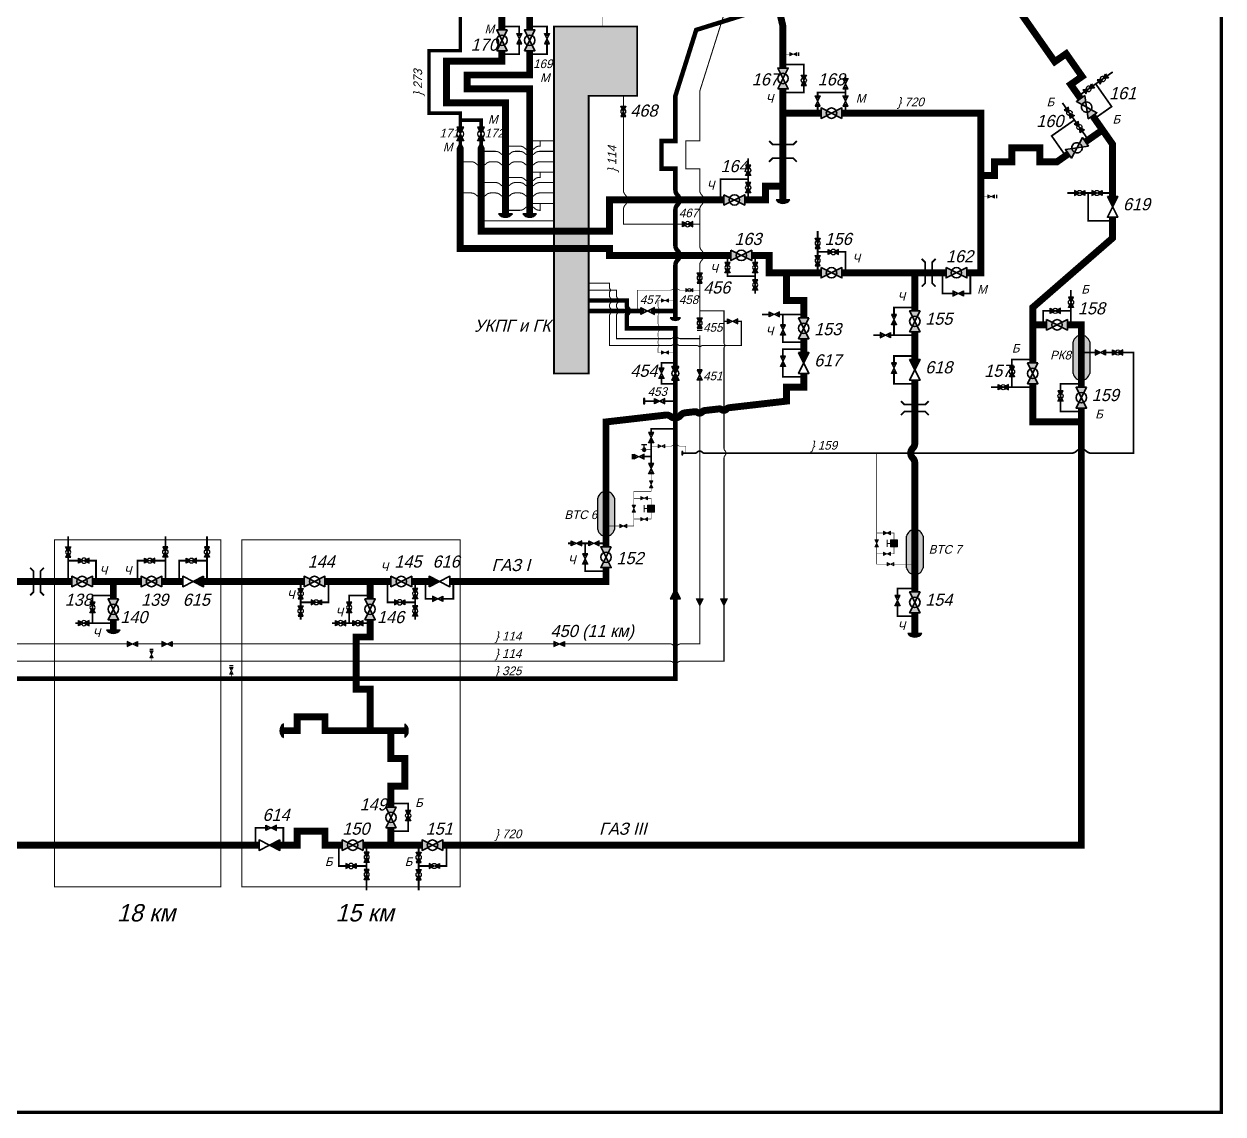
# Model space of a CAD drawing. Header units: millimetres. Extents: x 0 to 3108, y -1 to 580.
# Drawn here: x 619.2 to 964.8, y -0.5 to 313.7 of the extents above; entities that cross this region are included whole.
import ezdxf

# ---------------------------------------------------------------- set-up
doc = ezdxf.new("R2010")
doc.units = ezdxf.units.MM
doc.header["$MEASUREMENT"] = 0
doc.linetypes.add('ACAD_ISO02W100', pattern=[15, 12, -3])
for name, color, linetype in [('Вентили', 7, 'Continuous'), ('ВТС', 7, 'Continuous'), ('Заглушки', 7, 'Continuous'), ('Заглушки сферич.', 7, 'Continuous'), ('Задвижки ручн.ВД', 7, 'Continuous'), ('Клапаны обр.', 7, 'Continuous'), ('Краны шар.ВД', 7, 'Continuous'), ('Напр.потока ср.жидк.', 7, 'Continuous'), ('Переезды', 7, 'Continuous'), ('Площадки', 7, 'Continuous'), ('Рамка', 7, 'Continuous'), ('Трубы 0057', 7, 'Continuous'), ('Трубы 0114', 7, 'Continuous'), ('Трубы 0159', 7, 'Continuous'), ('Трубы 0273', 7, 'Continuous'), ('Трубы 0325', 7, 'Continuous'), ('Трубы 0720', 7, 'Continuous'), ('Э02', 7, 'Continuous')]:
    doc.layers.add(name, color=color, linetype=linetype)
doc.layers.add('Штрих.', color=7, linetype='ACAD_ISO02W100', lineweight=15)
doc.styles.add('# елементов', font='ruslat.shx', dxfattribs={"oblique": 15, "height": 2.5})
doc.styles.add('# елементов 3.5', font='ruslat.shx', dxfattribs={"oblique": 15, "height": 3.5})
doc.styles.add('Наим. объектов', font='ruslat.shx', dxfattribs={"oblique": 15, "height": 3.5})
doc.styles.add('Наим. труб', font='ruslat.shx', dxfattribs={"oblique": 15, "height": 2.5})
doc.styles.add('Рамка 5', font='ruslat.shx', dxfattribs={"oblique": 15, "height": 5})

# ---------------------------------------------------------------- blocks, each defined once
blk = doc.blocks.new('Заглушка сфер.')
at = {"layer": 'Заглушки сферич.', "linetype": 'ByBlock', "lineweight": -2}
blk.add_hatch(color=0, dxfattribs=at).paths.add_polyline_path([(0, 0.5, 0.5), (0, -0.5)])
at = {"layer": 'Заглушки сферич.', "color": 0, "linetype": 'ByBlock', "lineweight": -2}
blk.add_line((0, -0.5), (0, 0.5), dxfattribs=at)
blk.add_arc((0.375, 0), 0.625, 126.8699, 233.1301, dxfattribs=at)
blk = doc.blocks.new('Кран шар.ВД')
at = {"layer": 'Краны шар.ВД', "linetype": 'ByBlock', "lineweight": -2}
h = blk.add_hatch(color=0, dxfattribs=at)
edge = h.paths.add_edge_path()
edge.add_ellipse((0.5, 0), major_axis=(0.177, 0.177), ratio=1, start_angle=108.43495, end_angle=135, ccw=False)
edge.add_line((0.276, 0.112), (0, 0.25))
edge.add_line((0, 0.25), (0, -0.25))
edge.add_line((0, -0.25), (0.276, -0.112))
edge.add_ellipse((0.5, 0), major_axis=(-0.177, 0.177), ratio=1, start_angle=45, end_angle=71.56505, ccw=False)
edge = h.paths.add_edge_path()
edge.add_line((0.5, 0), (0.276, 0.112))
edge.add_ellipse((0.5, 0), major_axis=(0.177, 0.177), ratio=1, start_angle=108.43495, end_angle=135)
edge.add_ellipse((0.5, 0), major_axis=(-0.177, 0.177), ratio=1, start_angle=45, end_angle=71.56505)
edge.add_line((0.276, -0.112), (0.5, 0))
edge = h.paths.add_edge_path()
edge.add_line((0.5, 0), (0.724, -0.112))
edge.add_ellipse((0.5, 0), major_axis=(0.177, 0.177), ratio=1, start_angle=288.43495, end_angle=315)
edge.add_ellipse((0.5, 0), major_axis=(-0.177, 0.177), ratio=1, start_angle=225, end_angle=251.56505)
edge.add_line((0.724, 0.112), (0.5, 0))
edge = h.paths.add_edge_path()
edge.add_ellipse((0.5, 0), major_axis=(0.177, 0.177), ratio=1, start_angle=288.43495, end_angle=315, ccw=False)
edge.add_line((0.724, -0.112), (1, -0.25))
edge.add_line((1, -0.25), (1, 0.25))
edge.add_line((1, 0.25), (0.724, 0.112))
edge.add_ellipse((0.5, 0), major_axis=(-0.177, 0.177), ratio=1, start_angle=225, end_angle=251.56505, ccw=False)
at = {"layer": 'Краны шар.ВД', "color": 0, "linetype": 'ByBlock', "lineweight": -2}
blk.add_lwpolyline([(0, 0.25), (1, -0.25), (1, 0.25), (0, -0.25)], close=True, dxfattribs=at)
blk.add_lwpolyline([(0.25, 0, 1), (0.75, 0, 1), (0.25, 0)], format="xyb", close=True, dxfattribs=at)
blk = doc.blocks.new('Клапан обр.')
at = {"layer": 'Клапаны обр.', "linetype": 'ByBlock', "lineweight": -2}
blk.add_hatch(color=0, dxfattribs=at).paths.add_polyline_path([(0, 0.25), (0, -0.25), (0.5, 0)])
at = {"layer": 'Клапаны обр.', "color": 0, "linetype": 'ByBlock', "lineweight": -2}
blk.add_lwpolyline([(0, -0.25), (0, 0.25), (1, -0.25), (1, 0.25)], close=True, dxfattribs=at)
blk = doc.blocks.new('Задвижка ручн.ВД')
at = {"layer": 'Задвижки ручн.ВД', "linetype": 'ByBlock', "lineweight": -2}
h = blk.add_hatch(color=0, dxfattribs=at)
edge = h.paths.add_edge_path()
edge.add_ellipse((0.5, 0), major_axis=(0.177, 0.177), ratio=1, start_angle=108.43495, end_angle=135, ccw=False)
edge.add_line((0.276, 0.112), (0, 0.25))
edge.add_line((0, 0.25), (0, -0.25))
edge.add_line((0, -0.25), (0.276, -0.112))
edge.add_ellipse((0.5, 0), major_axis=(-0.177, 0.177), ratio=1, start_angle=45, end_angle=71.56505, ccw=False)
edge = h.paths.add_edge_path()
edge.add_line((0.5, 0), (0.276, 0.112))
edge.add_ellipse((0.5, 0), major_axis=(0.177, 0.177), ratio=1, start_angle=108.43495, end_angle=135)
edge.add_ellipse((0.5, 0), major_axis=(-0.177, 0.177), ratio=1, start_angle=45, end_angle=71.56505)
edge.add_line((0.276, -0.112), (0.5, 0))
edge = h.paths.add_edge_path()
edge.add_line((0.5, 0), (0.724, -0.112))
edge.add_ellipse((0.5, 0), major_axis=(0.177, 0.177), ratio=1, start_angle=288.43495, end_angle=315)
edge.add_ellipse((0.5, 0), major_axis=(-0.177, 0.177), ratio=1, start_angle=225, end_angle=251.56505)
edge.add_line((0.724, 0.112), (0.5, 0))
edge = h.paths.add_edge_path()
edge.add_ellipse((0.5, 0), major_axis=(0.177, 0.177), ratio=1, start_angle=288.43495, end_angle=315, ccw=False)
edge.add_line((0.724, -0.112), (1, -0.25))
edge.add_line((1, -0.25), (1, 0.25))
edge.add_line((1, 0.25), (0.724, 0.112))
edge.add_ellipse((0.5, 0), major_axis=(-0.177, 0.177), ratio=1, start_angle=225, end_angle=251.56505, ccw=False)
at = {"layer": 'Задвижки ручн.ВД', "color": 0, "linetype": 'ByBlock', "lineweight": -2}
blk.add_lwpolyline([(1, 0.25), (0, -0.25), (0, 0.25), (1, -0.25)], close=True, dxfattribs=at)
blk = doc.blocks.new('ВТС')
at = {"layer": 'ВТС', "linetype": 'ByBlock', "lineweight": -2}
blk.add_hatch(color=0, dxfattribs=at).paths.add_polyline_path([(0.15, 0.2, 0.75), (0.15, -0.2), (0.85, -0.2, 0.75), (0.85, 0.2)])
at = {"layer": 'ВТС', "color": 0, "linetype": 'ByBlock', "lineweight": -2}
blk.add_lwpolyline([(0.15, -0.2, -0.75), (0.15, 0.2), (0.85, 0.2, -0.75), (0.85, -0.2)], format="xyb", close=True, dxfattribs=at)
blk = doc.blocks.new('Э02')
at = {"layer": 'Э02', "linetype": 'ByBlock', "lineweight": -2}
blk.add_hatch(color=0, dxfattribs=at).paths.add_polyline_path([(0, 0.5), (0, -0.5), (1, -0.5), (1, 0.5)])
at = {"layer": 'Э02', "color": 0, "linetype": 'ByBlock', "lineweight": -2}
for points in [[(0, 1), (1, 1)], [(0.5, 0.5), (0.5, 1)]]:
    blk.add_lwpolyline(points, dxfattribs=at)
blk.add_lwpolyline([(0, 0.5), (1, 0.5), (1, -0.5), (0, -0.5)], close=True, dxfattribs=at)
blk = doc.blocks.new('Вентиль')
at = {"layer": 'Вентили', "linetype": 'ByBlock', "lineweight": -2}
blk.add_hatch(color=0, dxfattribs=at).paths.add_polyline_path([(1, 0, 1), (0, 0, 1)])
at = {"layer": 'Вентили', "color": 0, "linetype": 'ByBlock', "lineweight": -2}
for points in [[(-0.25, 1.5), (1.25, 1.5)], [(0.5, 0.5), (0.5, 1.5)]]:
    blk.add_lwpolyline(points, dxfattribs=at)
blk.add_lwpolyline([(0, 0, 1), (1, 0, 1)], format="xyb", close=True, dxfattribs=at)
blk = doc.blocks.new('Пересеч. 057-325')
at = {"layer": 'Трубы 0057', "const_width": 0.15}
blk.add_lwpolyline([(-1.41, 0, -0.198912), (-0.71, -0.29), (-0.71, -0.29, 0.414214), (0.71, -0.29), (0.71, -0.29, -0.198912), (1.41, 0)], format="xyb", dxfattribs=at)
blk = doc.blocks.new('Напр.потока ср.жидк.')
at = {"layer": 'Напр.потока ср.жидк.', "linetype": 'ByBlock', "lineweight": -2}
blk.add_hatch(color=0, dxfattribs=at).paths.add_polyline_path([(0, 0.5), (0, -0.5), (1, 0)])
at = {"layer": 'Напр.потока ср.жидк.', "color": 0, "linetype": 'ByBlock', "lineweight": -2}
blk.add_lwpolyline([(0, 0.5), (0, -0.5), (1, 0), (0, 0.5)], dxfattribs=at)
blk = doc.blocks.new('Пересеч. 114-325')
at = {"layer": 'Трубы 0114', "color": 0, "linetype": 'ByBlock', "lineweight": -2, "const_width": 0.3}
blk.add_lwpolyline([(-1.41, 0, -0.198912), (-0.71, -0.29), (-0.71, -0.29, 0.414214), (0.71, -0.29), (0.71, -0.29, -0.198912), (1.41, 0)], format="xyb", dxfattribs=at)
blk = doc.blocks.new('Пересеч. 159-114')
at = {"layer": 'Трубы 0159', "const_width": 0.5}
blk.add_lwpolyline([(-1.41, 0, -0.198912), (-0.71, -0.29), (-0.71, -0.29, 0.414214), (0.71, -0.29), (0.71, -0.29, -0.198912), (1.41, 0)], format="xyb", dxfattribs=at)
blk = doc.blocks.new('Пересеч. 720-159')
at = {"layer": 'Трубы 0720', "const_width": 2}
blk.add_lwpolyline([(-2.83, 0, -0.198912), (-1.41, -0.59), (-1.41, -0.59, 0.414214), (1.41, -0.59), (1.41, -0.59, -0.198912), (2.83, 0)], format="xyb", dxfattribs=at)
blk = doc.blocks.new('Заглушка')
at = {"layer": 'Заглушки', "linetype": 'ByBlock', "lineweight": -2}
blk.add_hatch(color=0, dxfattribs=at).paths.add_polyline_path([(-0.5, 0.125), (-0.5, -0.125), (0.5, -0.125), (0.5, 0.125)])
at = {"layer": 'Заглушки', "color": 0, "linetype": 'ByBlock', "lineweight": -2}
blk.add_lwpolyline([(0.5, 0.125), (-0.5, 0.125), (-0.5, -0.125), (0.5, -0.125)], close=True, dxfattribs=at)
blk = doc.blocks.new('Пересеч. 159-720')
at = {"layer": 'Трубы 0159', "const_width": 0.5}
blk.add_lwpolyline([(-2.83, 0, -0.198912), (-1.41, -0.59), (-1.41, -0.59, 0.414214), (1.41, -0.59), (1.41, -0.59, -0.198912), (2.83, 0)], format="xyb", dxfattribs=at)
blk = doc.blocks.new('Пересеч. 720-114')
at = {"layer": 'Трубы 0720', "const_width": 2}
blk.add_lwpolyline([(-1.41, 0, -0.198912), (-0.71, -0.29), (-0.71, -0.29, 0.414214), (0.71, -0.29), (0.71, -0.29, -0.198912), (1.41, 0)], format="xyb", dxfattribs=at)
blk = doc.blocks.new('Пересеч. 114-114')
at = {"layer": 'Трубы 0114', "color": 0, "linetype": 'ByBlock', "lineweight": -2, "const_width": 0.3}
blk.add_lwpolyline([(-0.71, 0, -0.198912), (-0.35, -0.15), (-0.35, -0.15, 0.414214), (0.35, -0.15), (0.35, -0.15, -0.198912), (0.71, 0)], format="xyb", dxfattribs=at)
blk = doc.blocks.new('Пересеч. 325-325')
at = {"layer": 'Трубы 0325', "color": 0, "linetype": 'ByBlock', "lineweight": -2, "const_width": 1.3}
blk.add_lwpolyline([(-1.41, 0, -0.198912), (-0.71, -0.29), (-0.71, -0.29, 0.414214), (0.71, -0.29), (0.71, -0.29, -0.198912), (1.41, 0)], format="xyb", dxfattribs=at)
blk = doc.blocks.new('Пересеч. 057-114')
at = {"layer": 'Трубы 0057', "const_width": 0.15}
blk.add_lwpolyline([(-0.71, 0, -0.198912), (-0.35, -0.15), (-0.35, -0.15, 0.414214), (0.35, -0.15), (0.35, -0.15, -0.198912), (0.71, 0)], format="xyb", dxfattribs=at)
blk = doc.blocks.new('Пересеч. 325-720')
at = {"layer": 'Трубы 0325', "color": 0, "linetype": 'ByBlock', "lineweight": -2, "const_width": 1.3}
blk.add_lwpolyline([(-2.83, 0, -0.198912), (-1.41, -0.59), (-1.41, -0.59, 0.414214), (1.41, -0.59), (1.41, -0.59, -0.198912), (2.83, 0)], format="xyb", dxfattribs=at)
blk = doc.blocks.new('Пересеч. 114-720')
at = {"layer": 'Трубы 0114', "color": 0, "linetype": 'ByBlock', "lineweight": -2, "const_width": 0.3}
blk.add_lwpolyline([(-2.83, 0, -0.198912), (-1.41, -0.59), (-1.41, -0.59, 0.414214), (1.41, -0.59), (1.41, -0.59, -0.198912), (2.83, 0)], format="xyb", dxfattribs=at)

msp = doc.modelspace()

# ---------------------------------------------------------------- hatches: boundary and pattern name
at = {"layer": 'Площадки', "lineweight": 15}
for points in [[(782, 293), (796, 293), (796, 313), (772, 313), (772, 254), (782, 254)], [(782, 254), (772, 254), (772, 249), (782, 249)], [(772, 213), (782, 213), (782, 249), (772, 249)]]:
    msp.add_hatch(color=9, dxfattribs=at).paths.add_polyline_path(points)

# ---------------------------------------------------------------- linework, layer by layer
at = {"layer": 'Задвижки ручн.ВД', "lineweight": 25}
for p, q in [((842.5, 305.5), (842.5, 304.5)), ((899.5, 264.5), (899.5, 263.5)), ((794.5, 189.75), (794.5, 188.25)), ((655.5, 133.5), (656.5, 133.5)), ((678.5, 128.75), (679.5, 128.75))]:
    msp.add_line(p, q, dxfattribs=at)
at = {"layer": 'Краны шар.ВД', "lineweight": 25}
msp.add_line((813.25, 225.5), (814.75, 225.5), dxfattribs=at)
at = {"layer": 'Переезды', "const_width": 0.5}
for points in [[(842, 280), (841, 279), (835, 279), (834, 280)], [(842, 274), (841, 275), (835, 275), (834, 274)], [(878, 246), (879, 245), (879, 239), (878, 238)], [(882, 246), (881, 245), (881, 239), (882, 238)], [(880, 205), (879, 204), (873, 204), (872, 205)], [(880, 201), (879, 202), (873, 202), (872, 201)], [(621, 157), (622, 156), (622, 150), (621, 149)], [(625, 157), (624, 156), (624, 150), (625, 149)]]:
    msp.add_lwpolyline(points, dxfattribs=at)
at = {"layer": 'Рамка', "const_width": 1}
msp.add_lwpolyline([(964.33, 0), (0, 0), (0, 579), (964.33, 579)], close=True, dxfattribs=at)
at = {"layer": 'Трубы 0057', "const_width": 0.15}
for points in [[(786, 316), (786, 313)], [(838, 305), (840, 305)], [(895, 264), (897, 264)], [(805.59, 237), (796, 237), (796, 231)], [(810, 237), (808.41, 237)], [(814, 237), (812, 237)], [(803, 234), (802, 234), (802, 232.41)], [(807, 234), (805, 234)], [(802, 229.59), (802, 227.41)], [(802, 224.59), (802, 223.71)], [(802, 222.29), (802, 221.71)], [(802, 220.29), (802, 219), (803, 219)], [(805, 219), (807, 219)], [(800, 191), (797, 191)], [(800, 192), (802, 192)], [(804, 192), (805.59, 192)], [(808.41, 192), (810, 192), (810, 190)], [(865, 165), (865, 190)], [(800, 182), (800, 184)], [(795, 175), (795, 179), (800, 179), (800, 180)], [(795, 177), (797, 177)], [(799, 177), (800, 177), (800, 171), (799, 171)], [(793, 169), (795, 169), (795, 173)], [(797, 171), (795, 171)], [(787, 169), (791, 169)], [(865, 167), (867, 167)], [(869, 167), (870, 167), (870, 161), (869, 161)], [(868, 158), (865, 158), (865, 163)], [(867, 161), (865, 161)], [(876, 158), (870, 158)], [(656, 131), (656, 130)], [(679, 126.25), (679, 125)]]:
    msp.add_lwpolyline(points, dxfattribs=at)
at = {"layer": 'Трубы 0114', "color": 5, "const_width": 0.3}
for points in [[(814, 265.83), (814, 272), (810, 272), (810, 280), (814, 280), (814, 294.29), (822.62, 321.59), (832.42, 324.65)], [(792, 290), (792, 293)], [(792, 265.83), (792, 287)], [(809, 256), (792, 256), (792, 260.17)], [(814, 249.83), (814, 260.17)], [(814, 256), (812, 256)], [(814, 242), (814, 244.17)], [(814, 229), (814, 239)], [(814, 214), (814, 224)], [(808.41, 135), (814, 135), (814, 211)], [(598.04, 140.19), (606.7, 135), (649, 135)], [(652, 135), (659, 135)], [(662, 135), (772, 135)], [(775, 135), (805.59, 135)]]:
    msp.add_lwpolyline(points, dxfattribs=at)
at = {"layer": 'Трубы 0114', "const_width": 0.5}
msp.add_lwpolyline([(772, 313), (772, 213), (782, 213), (782, 293), (796, 293), (796, 313)], close=True, dxfattribs=at)
at = {"layer": 'Трубы 0114', "const_width": 0.3}
for points in [[(772, 280), (765, 280)], [(768, 280), (768, 278.5), (767.83, 278.5)], [(755.17, 277), (751, 277)], [(762.17, 278.5), (758, 278.5)], [(762.17, 277), (760.83, 277)], [(772, 277), (767.83, 277)], [(748.17, 274), (745, 274)], [(755.17, 274), (753.83, 274)], [(762.17, 274), (760.83, 274)], [(772, 274), (767.83, 274)], [(758, 269.5), (762.17, 269.5)], [(772, 271), (765, 271)], [(767.83, 269.5), (768, 269.5), (768, 271)], [(755.17, 268), (751, 268)], [(762.17, 268), (760.83, 268)], [(772, 268), (767.83, 268)], [(748.17, 265), (745, 265)], [(755.17, 265), (753.83, 265)], [(762.17, 265), (760.83, 265)], [(772, 265), (767.83, 265)], [(762.17, 260), (758, 260)], [(772, 262), (765, 262)], [(768, 262), (768, 260), (767.83, 260)], [(772, 257), (751, 257)], [(788, 237.71), (788, 239), (782, 239)], [(790, 235.41), (790, 237), (782, 237)], [(788, 235.41), (788, 236.29)], [(788, 232.41), (788, 232.59)], [(790, 232.41), (790, 232.59)], [(805.59, 221), (788, 221), (788, 229.59)], [(805.59, 223), (790, 223), (790, 229.59)], [(825, 228), (826, 228), (826, 221), (814.71, 221)], [(814, 223), (808.41, 223)], [(455.51, 216.1), (458.18, 217.71), (604.15, 130), (805.59, 130)], [(813.29, 221), (808.41, 221)], [(821, 191.41), (821, 220.29)], [(808.41, 130), (821, 130), (821, 188.59)]]:
    msp.add_lwpolyline(points, dxfattribs=at)
at = {"layer": 'Трубы 0114'}
msp.add_lwpolyline([(821, 221.71, 0.3, 0.3, 0), (821, 231, 0.3, 0.3, 0), (814, 231, 0, 0, 0)], format="xyseb", dxfattribs=at)
at = {"layer": 'Трубы 0159', "const_width": 0.5}
for points in [[(762, 311), (762, 313), (757, 313)], [(770, 311), (770, 313), (765, 313)], [(856, 298), (856, 299)], [(927.32, 295.87), (928.96, 297.02)], [(931.42, 298.74), (933.05, 299.89)], [(838, 294), (844, 294), (844, 296)], [(848, 293), (848, 294), (856, 294)], [(856, 293), (856, 295)], [(923.22, 293.01), (924.86, 294.15)], [(927.81, 286.45), (932.73, 289.9), (928.14, 296.45)], [(919.7, 289.32), (918.55, 290.96)], [(848, 288), (848, 290)], [(856, 288), (856, 290)], [(922.57, 285.22), (921.42, 286.86)], [(918.88, 276.54), (915.44, 281.45), (922, 286.04)], [(925.44, 281.13), (924.29, 282.77)], [(828, 273), (828, 275)], [(828, 268), (828, 270)], [(820, 263), (820, 269), (828, 269)], [(828, 263), (828, 265)], [(922, 265), (920, 265)], [(927, 265), (925, 265)], [(932, 257), (926, 257), (926, 265)], [(932, 265), (930, 265)], [(848, 252), (848, 254)], [(848, 247), (848, 249)], [(822, 245), (822, 247)], [(830, 247), (830, 245)], [(851, 248), (848, 248)], [(856, 242), (856, 248), (854, 248)], [(830, 241), (822, 241), (822, 242)], [(830, 242), (830, 240)], [(848, 242), (848, 244)], [(890, 236), (892, 236), (892, 242)], [(830, 237), (830, 236)], [(921, 235), (921, 237)], [(870, 230), (870, 232), (876, 232)], [(921, 227), (921, 232)], [(834, 230), (832, 230)], [(844, 230), (837, 230)], [(838, 230), (838, 227)], [(913, 227), (913, 231), (915, 231)], [(918, 231), (921, 231)], [(870, 224), (870, 227)], [(838, 224), (838, 222), (844, 222)], [(866, 224), (864, 224)], [(876, 224), (869, 224)], [(844, 220), (838, 220), (838, 218)], [(876, 218), (870, 218), (870, 216)], [(933, 219), (931, 219)], [(807, 216), (803, 216), (803, 214.5)], [(904, 215), (904, 217), (910, 217)], [(904, 209), (904, 212)], [(900, 209), (898, 209)], [(910, 209), (903, 209)], [(924, 210), (918, 210), (918, 208)], [(801, 205), (798, 205)], [(807, 205), (804, 205)], [(800, 196), (800, 197), (807, 197)], [(800, 187), (800, 193)], [(809, 190), (812.59, 190)], [(815.41, 190), (921.17, 190)], [(800, 189), (798, 189)], [(632, 163), (632, 166)], [(660, 163), (660, 166)], [(672, 163), (672, 166)], [(777, 164), (776, 164)], [(782, 164), (780, 164)], [(781, 164), (781, 161)], [(787, 164), (785, 164)], [(632, 153), (632, 160)], [(635, 159), (632, 159)], [(640, 153), (640, 159), (638, 159)], [(652, 153), (652, 159), (654, 159)], [(657, 159), (660, 159)], [(660, 153), (660, 160)], [(664, 153), (664, 159), (666, 159)], [(669, 159), (672, 159)], [(672, 153), (672, 160)], [(781, 158), (781, 156), (787, 156)], [(699, 153), (699, 151)], [(707, 153), (707, 147), (705, 147)], [(724, 153), (724, 147), (726, 147)], [(732, 153), (732, 151)], [(735, 153), (735, 148), (737, 148)], [(645, 149), (639, 149), (639, 147)], [(719, 149), (713, 149), (713, 147)], [(876, 151), (871, 151), (871, 149)], [(699, 148), (699, 146)], [(702, 147), (699, 147)], [(729, 147), (732, 147)], [(732, 148), (732, 146)], [(639, 144), (639, 141)], [(699, 143), (699, 142)], [(713, 144), (713, 141)], [(732, 143), (732, 142)], [(635, 141), (634, 141)], [(645, 141), (638, 141)], [(709, 141), (708, 141)], [(714, 141), (712, 141)], [(719, 141), (717, 141)], [(730, 87), (730, 89), (725, 89)], [(694, 77), (694, 82), (692, 82)], [(710, 77), (710, 71), (712, 71)], [(718, 77), (718, 75)], [(733, 77), (733, 75)], [(741, 77), (741, 71), (739, 71)], [(715, 71), (718, 71)], [(718, 72), (718, 70)], [(733, 72), (733, 70)], [(736, 71), (733, 71)], [(718, 67), (718, 64)], [(733, 67), (733, 64)]]:
    msp.add_lwpolyline(points, dxfattribs=at)
at = {"layer": 'Трубы 0159'}
for points in [[(757, 305, 0.5, 0.5, 0), (762, 305, 0.5, 0.5, 0), (762, 308, 0, 0, 0)], [(765, 305, 0.5, 0.5, 0), (770, 305, 0.5, 0.5, 0), (770, 308, 0, 0, 0)], [(838, 302, 0.5, 0.5, 0), (844, 302, 0.5, 0.5, 0), (844, 299, 0, 0, 0)], [(884, 242, 0.5, 0.5, 0), (884, 236, 0.5, 0.5, 0), (887, 236, 0, 0, 0)], [(928, 219, 0.5, 0.5, 0), (924, 219, 0, 0, 0)], [(926.83, 190, 0.5, 0.5, 0), (939, 190, 0.5, 0.5, 0), (939, 219, 0.5, 0.5, 0), (936, 219, 0, 0, 0)], [(844, 212, 0.5, 0.5, 0), (838, 212, 0.5, 0.5, 0), (838, 215, 0, 0, 0)], [(807, 210, 0.5, 0.5, 0), (803, 210, 0.5, 0.5, 0), (803, 211.5, 0, 0, 0)], [(876, 210, 0.5, 0.5, 0), (870, 210, 0.5, 0.5, 0), (870, 213, 0, 0, 0)], [(924, 202, 0.5, 0.5, 0), (918, 202, 0.5, 0.5, 0), (918, 205, 0, 0, 0)], [(743, 153, 0.5, 0.5, 0), (743, 148, 0.5, 0.5, 0), (740, 148, 0, 0, 0)], [(876, 143, 0.5, 0.5, 0), (871, 143, 0.5, 0.5, 0), (871, 146, 0, 0, 0)], [(725, 81, 0.5, 0.5, 0), (730, 81, 0.5, 0.5, 0), (730, 84, 0, 0, 0)], [(686, 77, 0.5, 0.5, 0), (686, 82, 0.5, 0.5, 0), (689, 82, 0, 0, 0)]]:
    msp.add_lwpolyline(points, format="xyseb", dxfattribs=at)
at = {"layer": 'Трубы 0273', "const_width": 1}
for points in [[(745, 284), (745, 288), (736, 288), (736, 306), (745, 306), (745, 325)], [(751, 284), (751, 286), (745, 286)], [(745, 279), (745, 280)], [(751, 279), (751, 280)]]:
    msp.add_lwpolyline(points, dxfattribs=at)
at = {"layer": 'Трубы 0325', "color": 1, "const_width": 1.3}
for points in [[(807, 265.83), (807, 272), (803, 272), (803, 280), (807, 280), (807, 293), (813, 312), (833.83, 318.51)], [(807, 249.83), (807, 260.17)], [(807, 229), (807, 244.17)], [(793, 232.41), (793, 234), (782, 234)], [(797, 231), (782, 231)], [(807, 231), (801, 231)], [(807, 215), (807, 226), (793, 226), (793, 229.59)], [(444.32, 221.37), (604.71, 125), (807, 125), (807, 211)]]:
    msp.add_lwpolyline(points, dxfattribs=at)
at = {"layer": 'Трубы 0720'}
for points in [[(838, 301, 2, 2, 0), (838, 313, 2, 2, 0), (827.8, 357.2, 2, 2, 0), (831.7, 358.1, 2, 2, 0), (829.9, 365.9, 2, 2, 0), (826, 365, 2, 2, 0), (825.29, 368.1, 0, 0, 0)], [(890, 345, 2, 2, 0), (890, 340.46, 2, 2, 0), (916.34, 302.84, 2, 2, 0), (919.62, 305.13, 2, 2, 0), (924.21, 298.58, 2, 2, 0), (920.93, 296.28, 2, 2, 0), (923.8, 292.19, 0, 0, 0)], [(849, 288, 2, 2, 0), (838, 288, 0, 0, 0)], [(927.24, 287.27, 2, 2, 0), (933, 279.04, 2, 2, 0), (933, 264, 0, 0, 0)], [(745, 278, 2, 1, 0), (745, 279, 2, 2, 0)], [(751, 278, 2, 1, 0), (751, 279, 0, 0, 0)], [(895, 270, 2, 2, 0), (899, 270, 2, 2, 0), (899, 274, 2, 2, 0), (904, 274, 2, 2, 0), (904, 278, 2, 2, 0), (912, 278, 2, 2, 0), (912, 274, 2, 2, 0), (917, 274, 2, 2, 0), (920.28, 276.29, 0, 0, 0)], [(844, 229, 2, 2, 0), (844, 234, 2, 2, 0), (839, 234, 2, 2, 0), (839, 242, 0, 0, 0)], [(914, 227, 2, 2, 0), (910, 227, 0, 0, 0)]]:
    msp.add_lwpolyline(points, format="xyseb", dxfattribs=at)
for points, const_width in [([(757, 312), (757, 324)], 2), ([(765, 312), (765, 324)], 2), ([(758, 259), (758, 291), (741, 291), (741, 303), (757, 303), (757, 306)], 2), ([(765, 259), (765, 295), (747, 295), (747, 299), (765, 299), (765, 306)], 2), ([(838, 263), (838, 295)], 2), ([(891, 242), (895, 242), (895, 288), (855, 288)], 2), ([(930.11, 283.18), (925.19, 279.74)], 2), ([(823, 247), (788, 247), (788, 249), (745, 249), (745, 278)], 2), ([(821, 263), (788, 263), (788, 254), (751, 254), (751, 278)], 2), ([(838, 267), (833, 267), (833, 263), (827, 263)], 2), ([(446, 255), (467, 255), (616.6, 153), (633, 153)], 2), ([(910, 216), (910, 232), (933, 252), (933, 258)], 2), ([(849, 242), (834, 242), (834, 247), (829, 247)], 2), ([(885, 242), (855, 242)], 2), ([(876, 242), (876, 231)], 2), ([(821, 228), (822, 228)], 0.3), ([(876, 225), (876, 217)], 2), ([(924, 209), (924, 227), (920, 227)], 2), ([(844, 219), (844, 223)], 2), ([(822.4, 203.09), (839, 205), (839, 209), (844, 209), (844, 213)], 2), ([(876, 211), (876, 192.83)], 2), ([(924, 199), (910, 199), (910, 210)], 2), ([(740, 77), (924, 77), (924, 203)], 2), ([(787, 163), (787, 199), (804.19, 200.98)], 2), ([(809.81, 201.63), (812.6, 201.95)], 2), ([(815.4, 202.28), (819.6, 202.76)], 2), ([(876, 187.17), (876, 150)], 2), ([(742, 153), (787, 153), (787, 157)], 2), ([(639, 153), (653, 153)], 2), ([(645, 153), (645, 148)], 2), ([(659, 153), (665, 153)], 2), ([(671, 153), (700, 153)], 2), ([(706, 153), (725, 153)], 2), ([(719, 153), (719, 148)], 2), ([(731, 153), (736, 153)], 2), ([(645, 142), (645, 139)], 2), ([(719, 142), (719, 137), (715, 137), (715, 122), (719, 122), (719, 110)], 2), ([(876, 144), (876, 138)], 2), ([(694, 110), (698, 110), (698, 114), (706, 114), (706, 110), (729, 110)], 2), ([(506, 110), (514, 110), (569, 77), (687, 77)], 2), ([(725, 110), (725, 102), (729, 102), (729, 94), (725, 94), (725, 88)], 2), ([(725, 82), (725, 77)], 2), ([(693, 77), (698, 77), (698, 81), (706, 81), (706, 77), (711, 77)], 2), ([(717, 77), (734, 77)], 2)]:
    msp.add_lwpolyline(points, dxfattribs=dict(at, const_width=const_width))
at = {"layer": 'Штрих.', "linetype": 'ACAD_ISO02W100', "ltscale": 0.8, "const_width": 0.3}
for points in [[(628, 165), (676, 165), (676, 65), (628, 65)], [(682, 165), (745, 165), (745, 65), (682, 65)]]:
    msp.add_lwpolyline(points, close=True, dxfattribs=at)

# ---------------------------------------------------------------- block references
at = {"layer": 'Вентили', "lineweight": 25}
msp.add_blockref('Вентиль', (797.5, 191), dxfattribs=at)
at = {"layer": 'ВТС', "xscale": 13, "yscale": 12, "rotation": 270}
for p in [(924, 224), (787, 179), (876, 168)]:
    msp.add_blockref('ВТС', p, dxfattribs=at)
at = {"layer": 'Заглушки', "rotation": 270}
msp.add_blockref('Заглушка', (809, 190), dxfattribs=at)
at = {"layer": 'Заглушки сферич.', "xscale": 4, "yscale": 4}
for p, rotation in [((838, 263), 89.99999999999999), ((758, 259), 89.99999999999999), ((765, 259), 89.99999999999999), ((645, 139), 90), ((876, 138), 89.99999999999999), ((729, 110), 180)]:
    msp.add_blockref('Заглушка сфер.', p, dxfattribs=dict(at, rotation=rotation))
at = {"layer": 'Заглушки сферич.', "color": 1, "xscale": 3, "yscale": 3, "rotation": 90}
msp.add_blockref('Заглушка сфер.', (807, 229), dxfattribs=at)
at = {"layer": 'Заглушки сферич.', "xscale": 4, "yscale": 4}
msp.add_blockref('Заглушка сфер.', (694, 110), dxfattribs=at)
at = {"layer": 'Задвижки ручн.ВД', "lineweight": 25, "yscale": 3}
for p, xscale, rotation in [((762, 308), -3, 270), ((770, 308), -3, 270), ((856, 295), -3, 270), ((848, 290), -3, 270), ((856, 290), -3, 270), ((887, 236), -3, 180), ((870, 227), 3, 90), ((838, 227), -3, 90), ((869, 224), 3, 180), ((838, 215), 3, 90), ((928, 219), -3, 180), ((803, 211.5), 3, 90), ((870, 213), 3, 90), ((814, 211), 3, 90), ((800, 193), 3, 90), ((800, 184), 3, 90), ((781, 161), -3, 90), ((740, 148), 3, 180), ((871, 146), 3, 90), ((652, 135), 3, 180), ((662, 135), 3, 180), ((775, 135), 3, 180)]:
    msp.add_blockref('Задвижка ручн.ВД', p, dxfattribs=dict(at, xscale=xscale, rotation=rotation))
at = {"layer": 'Задвижки ручн.ВД', "lineweight": 15, "yscale": 2}
for p, xscale in [((840, 305), 2), ((897, 264), 2), ((803, 234), 2), ((803, 219), 2), ((802, 192), 2), ((797, 177), 2), ((791, 169), 2), ((797, 171), 2), ((867, 167), 2), ((867, 161), 2), ((870, 158), -2)]:
    msp.add_blockref('Задвижка ручн.ВД', p, dxfattribs=dict(at, xscale=xscale))
at = {"layer": 'Задвижки ручн.ВД', "lineweight": 25}
for p, xscale, yscale in [((797, 231), 4, 4), ((822, 228), 3, 3), ((837, 230), -3, 3), ((801, 205), 3, 3), ((795, 189), 3, 3), ((780, 164), -3, 3), ((785, 164), -3, 3), ((689, 82), 3, 3)]:
    msp.add_blockref('Задвижка ручн.ВД', p, dxfattribs=dict(at, xscale=xscale, yscale=yscale))
at = {"layer": 'Задвижки ручн.ВД', "lineweight": 15, "yscale": 2}
for p, xscale, rotation in [((800, 180), 2, 90), ((795, 173), 2, 90), ((865, 163), -2, 270), ((656, 131), 2, 89.99999999999999), ((679, 126.25), 2, 89.99999999999999)]:
    msp.add_blockref('Задвижка ручн.ВД', p, dxfattribs=dict(at, xscale=xscale, rotation=rotation))
at = {"layer": 'Клапаны обр.', "lineweight": 35, "xscale": 6, "yscale": 6}
for p, rotation in [((933, 264), 270), ((844, 219), 270), ((876, 217), 270), ((671, 153), 180), ((693, 77), 180)]:
    msp.add_blockref('Клапан обр.', p, dxfattribs=dict(at, rotation=rotation))
msp.add_blockref('Клапан обр.', (736, 153), dxfattribs=at)
at = {"layer": 'Краны шар.ВД', "lineweight": 35}
for p, xscale, yscale, rotation in [((757, 306), 6, 6, 90), ((765, 306), 6, 6, 90), ((838, 295), 6, 6, 90), ((923.8, 292.19), 6, 6, 305), ((855, 288), 6, 6, 180), ((925.19, 279.74), 6, 6, 215), ((844, 229), 6, 6, 270), ((876, 231), 6, 6, 270), ((807, 215), 4, 4, 270), ((910, 216), 6, 6, 270), ((924, 209), 6, 6, 270), ((787, 163), 6, 6, 270), ((639, 153), 6, 6, 180), ((659, 153), 6, 6, 180), ((706, 153), 6, 6, 180), ((731, 153), 6, 6, 180), ((876, 150), 6, 6, 270), ((645, 148), 6, 6, 270), ((719, 142), 6, 6, 89.99999999999999), ((725, 82), 6, 6, 89.99999999999999), ((717, 77), 6, 6, 180), ((740, 77), 6, 6, 180)]:
    msp.add_blockref('Кран шар.ВД', p, dxfattribs=dict(at, xscale=xscale, yscale=yscale, rotation=rotation))
at = {"layer": 'Краны шар.ВД', "lineweight": 25}
for p, xscale, yscale, rotation in [((844, 296), -3, 3, 270), ((931.42, 298.74), 3, 3, 215), ((927.32, 295.87), 3, 3, 215), ((792, 290), 3, 3, 270), ((919.7, 289.32), -3, 3, 125), ((745, 280), 4, 4, 90), ((751, 280), 4, 4, 90), ((922.57, 285.22), -3, 3, 125), ((828, 273), -3, 3, 90), ((828, 268), -3, 3, 90), ((922, 265), -3, 3, 180), ((927, 265), -3, 3, 180), ((848, 252), 3, 3, 270), ((848, 247), 3, 3, 270), ((814, 242), 3, 3, 270), ((822, 242), 3, 3, 90), ((830, 242), 3, 3, 90), ((830, 237), 3, 3, 90), ((921, 235), -3, 3, 90), ((814, 229), 3, 3, 270), ((904, 215), -3, 3, 90), ((918, 208), -3, 3, 90), ((632, 163), 3, 3, 270), ((660, 163), -3, 3, 90), ((672, 163), -3, 3, 90), ((699, 148), -3, 3, 270), ((732, 148), 3, 3, 90), ((639, 144), 3, 3, 90), ((699, 143), -3, 3, 270), ((702, 147), -3, 3, 180), ((713, 144), 3, 3, 89.99999999999999), ((729, 147), 3, 3, 180), ((732, 143), 3, 3, 90), ((730, 87), -3, 3, 89.99999999999999), ((718, 72), 3, 3, 90), ((733, 72), -3, 3, 270), ((715, 71), 3, 3, 180), ((718, 67), 3, 3, 90), ((733, 67), -3, 3, 270), ((736, 71), -3, 3, 180)]:
    msp.add_blockref('Кран шар.ВД', p, dxfattribs=dict(at, xscale=xscale, yscale=yscale, rotation=rotation))
at = {"layer": 'Краны шар.ВД', "lineweight": 35, "xscale": 6, "yscale": 6}
for p in [(821, 263), (823, 247), (849, 242), (885, 242), (914, 227)]:
    msp.add_blockref('Кран шар.ВД', p, dxfattribs=at)
at = {"layer": 'Краны шар.ВД', "lineweight": 25, "yscale": 3}
for p, xscale in [((809, 256), 3), ((851, 248), 3), ((918, 231), -3), ((936, 219), -3), ((903, 209), -3), ((635, 159), 3), ((657, 159), -3), ((669, 159), -3), ((635, 141), 3), ((709, 141), 3), ((714, 141), 3)]:
    msp.add_blockref('Кран шар.ВД', p, dxfattribs=dict(at, xscale=xscale))
at = {"layer": 'Краны шар.ВД', "lineweight": 15, "xscale": 2, "yscale": 2}
msp.add_blockref('Кран шар.ВД', (810, 237), dxfattribs=at)
at = {"layer": 'Напр.потока ср.жидк.', "color": 1, "xscale": 3, "yscale": 3, "rotation": 90}
msp.add_blockref('Напр.потока ср.жидк.', (807, 148), dxfattribs=at)
at = {"layer": 'Напр.потока ср.жидк.', "color": 5, "lineweight": 15, "xscale": 2, "yscale": 2, "rotation": 270}
msp.add_blockref('Напр.потока ср.жидк.', (814, 148), dxfattribs=at)
at = {"layer": 'Напр.потока ср.жидк.', "lineweight": 15, "xscale": 2, "yscale": 2, "rotation": 270}
msp.add_blockref('Напр.потока ср.жидк.', (821, 148), dxfattribs=at)
at = {"layer": 'Трубы 0057'}
for name, p, rotation in [('Пересеч. 057-325', (807, 237), 180), ('Пересеч. 057-325', (802, 231), 90), ('Пересеч. 057-325', (802, 226), 90), ('Пересеч. 057-114', (802, 223), 90), ('Пересеч. 057-114', (802, 221), 90), ('Пересеч. 057-325', (807, 192), 180)]:
    msp.add_blockref(name, p, dxfattribs=dict(at, rotation=rotation))
at = {"layer": 'Трубы 0114'}
for name, p in [('Пересеч. 114-720', (758, 277)), ('Пересеч. 114-720', (765, 278.5)), ('Пересеч. 114-720', (765, 277)), ('Пересеч. 114-720', (751, 274)), ('Пересеч. 114-720', (758, 274)), ('Пересеч. 114-720', (765, 274)), ('Пересеч. 114-720', (765, 269.5)), ('Пересеч. 114-720', (758, 268)), ('Пересеч. 114-720', (765, 268)), ('Пересеч. 114-720', (751, 265)), ('Пересеч. 114-720', (758, 265)), ('Пересеч. 114-720', (765, 265)), ('Пересеч. 114-114', (814, 221)), ('Пересеч. 114-325', (807, 130))]:
    msp.add_blockref(name, p, dxfattribs=at)
at = {"layer": 'Трубы 0114', "color": 5, "rotation": 90}
for p in [(792, 263), (814, 263), (814, 247)]:
    msp.add_blockref('Пересеч. 114-720', p, dxfattribs=at)
at = {"layer": 'Трубы 0114'}
for name, p, rotation in [('Пересеч. 114-720', (765, 260), 180), ('Пересеч. 114-114', (788, 237), 90), ('Пересеч. 114-325', (788, 234), 90), ('Пересеч. 114-325', (790, 234), 90), ('Пересеч. 114-325', (788, 231), 90), ('Пересеч. 114-325', (790, 231), 90), ('Пересеч. 114-325', (807, 223), 180), ('Пересеч. 114-325', (807, 221), 180), ('Пересеч. 114-114', (821, 221), 90), ('Пересеч. 114-325', (821, 190), 90)]:
    msp.add_blockref(name, p, dxfattribs=dict(at, rotation=rotation))
at = {"layer": 'Трубы 0114', "color": 5}
msp.add_blockref('Пересеч. 114-325', (807, 135), dxfattribs=at)
at = {"layer": 'Трубы 0159', "xscale": 1.5, "yscale": 1.5, "rotation": 270}
msp.add_blockref('Заглушка', (798, 205), dxfattribs=at)
at = {"layer": 'Трубы 0159', "rotation": 180}
msp.add_blockref('Пересеч. 159-114', (814, 190), dxfattribs=at)
at = {"layer": 'Трубы 0159', "xscale": -1, "rotation": 180}
msp.add_blockref('Пересеч. 159-720', (924, 190), dxfattribs=at)
at = {"layer": 'Трубы 0325', "color": 1, "rotation": 90}
for name, p in [('Пересеч. 325-720', (807, 263)), ('Пересеч. 325-720', (807, 247)), ('Пересеч. 325-325', (793, 231))]:
    msp.add_blockref(name, p, dxfattribs=at)
at = {"layer": 'Трубы 0720'}
for name, p, rotation in [('Пересеч. 720-114', (821, 202.92), 6.581944655178074), ('Пересеч. 720-159', (807, 201.31), 6.581944655177864), ('Пересеч. 720-114', (814, 202.12), 6.581944655178074), ('Пересеч. 720-159', (876, 190), 270)]:
    msp.add_blockref(name, p, dxfattribs=dict(at, rotation=rotation))
at = {"layer": 'Э02', "lineweight": 15, "xscale": 2, "yscale": 2, "rotation": 90}
for p in [(800, 173), (870, 163)]:
    msp.add_blockref('Э02', p, dxfattribs=at)

# ---------------------------------------------------------------- texts
at = {"layer": 'ВТС', "lineweight": 25, "style": '# елементов', "oblique": 15}
for s, p in [('РК8', (915, 217)), ('ВТС 6', (775, 171)), ('ВТС 7', (880, 161))]:
    msp.add_text(s, height=2.5, dxfattribs=at).set_placement(p)
at = {"layer": 'Задвижки ручн.ВД', "lineweight": 25, "style": '# елементов', "oblique": 15}
for s, p in [('457', (796.75, 233)), ('453', (799, 206.5))]:
    msp.add_text(s, height=2.5, dxfattribs=at).set_placement(p)
at = {"layer": 'Задвижки ручн.ВД', "lineweight": 35, "style": '# елементов 3.5', "oblique": 15}
msp.add_text('450 (11 км)', height=3.5, dxfattribs=at).set_placement((771, 137))
at = {"layer": 'Клапаны обр.', "lineweight": 35, "style": '# елементов 3.5', "oblique": 15}
for s, p in [('619', (936, 260)), ('617', (847, 215)), ('618', (879, 213)), ('616', (737, 157)), ('154', (879, 146)), ('614', (688, 84))]:
    msp.add_text(s, height=3.5, dxfattribs=at).set_placement(p)
at = {"layer": 'Краны шар.ВД', "lineweight": 25, "style": '# елементов', "oblique": 15}
for s, p in [('М', (752, 311)), ('169', (766, 301)), ('М', (768, 297)), ('Ч', (833, 291)), ('М', (859, 291)), ('Б', (914, 290)), ('М', (753, 285)), ('Б', (933, 285)), ('171', (739, 281)), ('172', (752, 281)), ('М', (740, 277)), ('Ч', (816, 266)), ('467', (808, 258)), ('Ч', (858, 245)), ('Ч', (817, 242)), ('М', (894, 236)), ('Б', (924, 236)), ('458', (808, 233)), ('Ч', (871, 234)), ('455', (815, 225)), ('Ч', (833, 224)), ('Б', (904, 219)), ('451', (815, 211)), ('Б', (928, 200)), ('Ч', (776, 158)), ('Ч', (641, 155)), ('Ч', (648, 155)), ('Ч', (722, 156)), ('Ч', (695, 148)), ('Ч', (709, 143)), ('Ч', (639, 137)), ('Ч', (871, 139)), ('Б', (732, 88)), ('Б', (706, 71)), ('Б', (729, 71))]:
    msp.add_text(s, height=2.5, dxfattribs=at).set_placement(p)
at = {"layer": 'Краны шар.ВД', "lineweight": 35, "style": '# елементов 3.5', "oblique": 15}
for s, p in [('170', (748, 306)), ('167', (829, 296)), ('168', (848, 296)), ('161', (932, 292)), ('468', (794, 287)), ('160', (911, 284)), ('164', (820, 271)), ('163', (824, 250)), ('156', (850, 250)), ('162', (885, 245)), ('456', (815, 236)), ('158', (923, 230)), ('155', (879, 227)), ('153', (847, 224)), ('454', (794, 212)), ('157', (896, 212)), ('159', (927, 205)), ('144', (701, 157)), ('145', (726, 157)), ('152', (790, 158)), ('138', (631, 146)), ('139', (653, 146)), ('615', (665, 146)), ('140', (647, 141)), ('146', (721, 141)), ('149', (716, 87)), ('150', (711, 80)), ('151', (735, 80))]:
    msp.add_text(s, height=3.5, dxfattribs=at).set_placement(p)
at = {"layer": 'Площадки', "lineweight": 35, "style": 'Наим. объектов', "oblique": 15}
for s, p in [('УКПГ и ГК', (749, 225)), ('ГАЗ I', (754, 156)), ('ГАЗ III', (785, 80))]:
    msp.add_text(s, height=3.5, dxfattribs=at).set_placement(p)
at = {"layer": 'Площадки', "lineweight": 50, "style": 'Рамка 5', "oblique": 15}
for s, p in [('18 км', (646, 55)), ('15 км', (709, 55))]:
    msp.add_text(s, height=5, dxfattribs=at).set_placement(p)
at = {"layer": 'Трубы 0114', "lineweight": 25, "style": 'Наим. труб', "oblique": 15}
msp.add_text('} 114', height=2.5, rotation=90, dxfattribs=at).set_placement((790, 271))
for p in [(755, 136), (755, 131)]:
    msp.add_text('} 114', height=2.5, dxfattribs=at).set_placement(p)
at = {"layer": 'Трубы 0159', "lineweight": 25, "style": 'Наим. труб', "oblique": 15}
msp.add_text('} 159', height=2.5, dxfattribs=at).set_placement((846, 191))
at = {"layer": 'Трубы 0273', "lineweight": 25, "style": 'Наим. труб', "oblique": 15}
msp.add_text('} 273', height=2.5, rotation=90, dxfattribs=at).set_placement((734, 293))
at = {"layer": 'Трубы 0325', "lineweight": 25, "style": 'Наим. труб', "oblique": 15}
msp.add_text('} 325', height=2.5, dxfattribs=at).set_placement((755, 126))
at = {"layer": 'Трубы 0720', "lineweight": 25, "style": 'Наим. труб', "oblique": 15}
for p in [(871, 290), (755, 79)]:
    msp.add_text('} 720', height=2.5, dxfattribs=at).set_placement(p)

doc.saveas('drawing.dxf')
